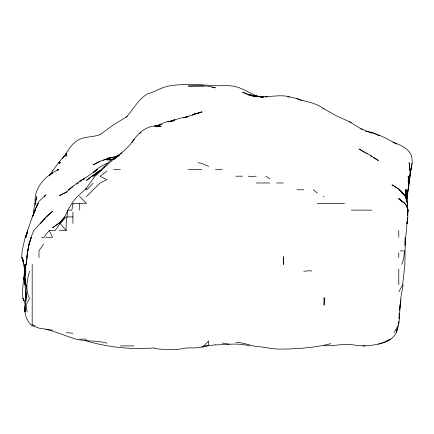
<?xml version="1.0" encoding="UTF-8"?>
<svg xmlns="http://www.w3.org/2000/svg" width="434" height="434" viewBox="0 0 434 434"><rect width="100%" height="100%" fill="white"/><g stroke="black" fill="none" stroke-linecap="round" stroke-linejoin="round"><path stroke-width="0.65" d="M405.144 242.845L405.28 237.289L404.873 264.442L402.644 284.807L398.781 291.832M407.152 202.727L405.568 196.119L398.781 189.034L391.989 184.781L399.698 189.767L405.568 196.553L407.13 202.727L407.184 196.553M25.818 299.004L25.796 301.473C26.176 293.628 24.45 285.86 25.199 278.02L25.047 284.807L24.635 278.02L25.346 271.234L25.112 274.321M405.871 192.235L405.915 189.767L406.17 196.553L405.568 189.767L406.376 199.64L407.803 189.767L407.304 192.853M405.166 244.076L405.139 245.313L405.28 237.289M408.182 177.425L408.204 176.188L408.752 182.98L408.112 189.767L406.278 199.64M25.769 301.473L25.828 298.386M33.575 215.069L33.668 210.132L35.138 203.345L35.192 204.577M26.257 293.449L26.149 298.386L26.002 291.599L26.398 284.807M407.683 215.687L407.716 214.456M407.743 213.219L407.814 210.132L407.738 211.987M399.226 313.202L399.085 318.751L401.011 298.386M407.314 213.837L407.434 210.132L407.857 216.924L407.097 223.711L407.238 221.861M407.304 207.664L407.466 203.345L407.651 209.513M407.58 215.687L407.635 214.456M409.918 170.633L409.099 162.614C411.633 175.325 408.096 188.21 406.691 200.877M407.304 208.9L407.64 203.345L405.568 196.553L399.568 189.767L401.2 191.855M23.203 261.355L21.7 257.655L22.123 250.868L25.194 237.289L27.678 231.647M405.155 243.458L407.569 217.537L407.342 219.392M24.971 276.17L24.83 278.02L25.031 271.234L26.724 260.742M408.177 181.743L408.606 176.188L408.161 180.511M407.331 220.624L407.564 217.537M405.991 194.085L406.332 189.767L406.007 193.472M26.235 292.218L25.026 305.178L24.998 311.965L25.237 305.178C23.924 312.724 26.007 320.449 31.948 325.543M24.136 300.605L22.877 298.386L22.367 291.599L24.499 271.234L25.731 264.442L25.21 269.297M407.651 215.687L408.199 210.132L405.568 204.072L398.781 198.913L404.786 203.345L398.781 198.55L402.177 201.604M121.965 152.763L113.648 158.99L95.068 176.188L85.216 189.767L86.496 188.389L77.377 196.553L72.917 201.631L67.791 210.132L66.131 223.711L66.131 230.497L59.339 230.497M406.88 223.092L407.027 221.861M408.893 182.98L408.611 184.211L411.503 166.314L408.622 184.83M398.781 324.285L399.361 318.751L399.28 313.202M406.604 200.877L406.756 199.64M408.172 187.917L408.351 186.68M406.398 197.79L406.582 196.553M403.175 284.807L400.723 298.386M25.394 271.928L24.337 278.02L25.394 271.234L24.635 278.02L25.394 285.93M409.457 177.425L409.653 176.188M406.902 195.322L407.103 194.085M26.675 261.355L26.17 264.442L27.597 250.868L29.062 244.076L30.955 237.289L33.857 230.497L46.112 216.924L52.552 211.19L46.579 216.924M406.191 199.64L406.701 196.553M411.177 169.401L412.3 162.614L411.654 155.822C407.927 147.799 400.609 145.054 392.819 142.243M72.917 203.345L71.898 210.132L67.791 210.132L64.699 216.924L59.339 223.711L64.775 216.924L59.339 222.837L52.552 227.709L58.444 223.711L61.194 221.128M24.337 278.02L25.394 271.868M26.946 259.505L27.168 258.273M398.781 321.334L398.016 325.543L394.256 332.33M34.384 212.6L34.866 210.132L34.319 212.6M397.403 328.012C395.428 343.055 377.065 344.802 364.994 345.909L358.045 345.594L351.258 344.563L344.466 344.341L330.892 345.708L324.1 345.8M24.103 279.87L23.892 278.02L25.394 270.876M397.088 329.243L396.41 332.33L398.564 325.543M29.539 271.234C26.957 280.293 25.183 289.489 29.528 298.386L25.997 305.178L27.141 311.965M401.938 264.442L403.826 257.655L404.466 250.868L400.278 250.868M35.083 210.132L37.753 203.345L38.973 201.419L45.765 194.937L44.463 196.553M27.678 231.734L25.394 237.289L27.803 230.497L25.942 237.289L27.613 230.497L32.187 217.309L35.376 210.132L32.425 216.924L34.704 210.132L38.273 203.345L36.413 207.306M49.932 175.086L52.552 170.676M57.576 170.443L58.275 169.401L57.456 170.372M43.606 244.076L38.973 250.868L38.973 257.557M58.606 162.614L59.339 163.591L60.31 162.614L58.606 162.614L52.552 171.05M62.518 158.432C66.879 153.164 69.543 146.388 75.163 142.243C82.156 135.853 91.834 137.746 100.075 134.648M43.856 219.729L45.765 217.239L40.329 223.711L41.235 222.745M41.404 237.289L44.311 237.289L45.765 234.61L49.275 230.497L55.129 230.497L59.339 224.557L66.131 216.924M57.592 170.372L58.433 169.401L52.552 172.737L49.221 175.423M59.339 163.591L59.339 161.746L64.498 155.822L66.131 156.164L66.131 153.359L66.456 155.822L66.131 155.822M193.857 114.614L195.116 113.193L193.765 114.614M126.185 117.272C133.233 109.498 138.186 99.359 147.593 93.815C154.683 92.024 160.797 87.755 167.958 86.192C174.663 84.82 181.515 84.701 188.329 84.375C197.399 84.218 206.443 85.189 215.481 85.829C222.289 85.569 229.174 85.086 235.846 86.784C245.818 88.97 253.787 97.097 264.235 97.129M93.283 183.083L86.496 190.054M203.861 345.909L208.694 340.972L208.694 345.708L203.861 345.909C197.139 349.647 188.774 346.549 181.537 348.849C172.526 350.363 163.412 349.365 154.385 348.621M104.122 167.101L105.033 166.179M93.283 172.808C97.075 168.11 102.413 165.403 107.865 163.113M86.496 196.553L100.075 182.98L106.862 179.741L100.075 176.188L106.862 171.175M77.187 183.924L78.136 182.98L77.187 183.832M193.776 114.647L195.116 113.312L193.765 114.647M100.075 171.18L101.865 169.401M44.284 196.553L45.765 195.126M94.666 171.533L96.966 169.401L93.283 172.586L97.276 169.401L87.896 176.188L79.704 181.276L72.917 186.305L66.131 192.181L59.339 195.642L65.561 192.658M72.917 204.018L73.693 203.345L86.496 203.345L79.704 196.553M92.019 176.188L100.075 170.253L86.496 180.408L93.283 175.108M159.647 125.138C163.889 121.791 169.591 121.281 174.75 120.554L171.045 121.276M117.912 156.235L113.648 159.5C120.912 153.332 128.654 147.473 134.019 139.45L132.169 142.243C138.017 132.43 148.981 123.348 161.171 126.717L154.998 126.191M159.647 125.171L161.171 124.005L157.775 125.589M100.075 134.556L113.648 124.759L127.227 116.437M49.34 175.39L52.552 172.998C42.141 179.096 33.575 190.83 35.279 203.345L36.841 196.553L34.953 203.345L35.04 204.577M98.507 172.336L93.283 176.188C102.413 170.307 107.903 160.146 118.222 155.822L113.648 158.567L119.415 154.916M118.444 155.822L113.648 159.05L118.292 155.822M113.648 159.05L118.428 155.822M83.1 179.421L84.234 178.77M66.131 192.387L67.286 191.73M83.1 179.481L84.234 178.846M385.202 341.829L390.372 339.122L385.202 341.818L378.41 344.064M100.075 161.394L93.283 164.909C101.171 159.218 111.104 158.524 119.849 154.77M172.623 120.815L174.75 119.757L181.537 117.902L188.329 116.643L183.392 117.842M172.32 120.983L174.75 119.784L168.576 121.688M158.084 125.752L161.171 124.569L154.385 126.137M195.734 113.947L201.902 111.739M103.156 160.341L106.243 159.294M195.734 113.968L201.902 112.048L195.116 113.811L192.512 115.091L195.116 114.099L183.392 117.744M106.862 159.083L113.648 157.097L106.862 158.356L112.417 157.585M201.902 347.309L207.712 345.909M330.892 343.652C315.344 347.558 299.357 348.833 283.369 349.061C274.136 349.69 265.337 346.902 256.212 346.516C249.382 345.274 242.894 342.383 235.846 342.355M168.576 121.759L169.813 121.52M208.694 345.708L215.481 344.802M249.886 345.909L249.425 345.865C238.19 342.762 226.873 344.639 215.481 344.932M265.472 97.01L267.322 96.825M154.385 347.878C131.692 349.82 108.354 347.357 86.496 340.961M303.735 271.234L310.527 270.686L311.764 271.234M256.212 176.188L249.425 176.562L248.302 176.188M396.432 143.99L385.202 137.806L379.869 135.457L378.41 135.457L371.623 132.316L365.45 131.225M113.648 169.401L120.44 169.401M188.329 169.401L201.902 169.401M215.481 169.401L222.273 169.401M235.846 176.188L242.639 176.188M256.212 182.98L269.791 182.98M276.583 182.98L283.369 182.98M296.948 189.767L303.735 189.767M317.314 203.345L344.466 203.345M351.258 210.132L371.623 210.132M66.841 216.924L72.917 216.924M45.765 237.289L52.552 237.289L49.275 230.497M79.704 339.122L86.496 339.122M120.44 345.909L134.019 345.909M362.748 345.909L364.994 345.909M45.765 329.341C56.105 331.647 65.773 336.095 75.901 339.122C86.04 341.715 96.722 340.158 106.862 343.175M287.688 96.939L288.925 97.01M66.131 332.704L72.917 333.198M203.758 86.149L188.329 86.057C197.394 85.921 206.714 84.993 215.481 87.858L211.781 87.299M256.212 96.104L249.425 94.726L263.004 97.314L257.449 96.326C268.255 97.905 279.322 93.966 290.156 96.945M222.273 343.072L229.06 344.124M257.449 96.315L263.004 97.254M52.552 330.182L38.973 328.137L32.187 325.717M290.156 97.075L296.948 98.496L301.885 100.525M32.187 324.903L35.154 325.543M198.061 162.614L201.902 163.493L208.694 166.401M85.259 340.446L86.496 340.744M249.425 95.133L256.212 96.858L249.425 95.138L242.639 92.176L249.425 95.138L248.4 94.726M296.948 98.822C305.737 101.675 315.431 102.625 323.048 108.299M323.211 196.553L324.1 196.846M371.623 132.316L379.869 135.457M371.623 133.227L360.963 128.67M349.468 121.878L351.258 122.751M324.1 108.912L335.081 115.091M335.487 115.379L349.744 121.878L362.2 129.587M370.452 155.822L371.623 156.479M365.96 153.175L367.083 153.837M364.837 152.513L359.032 149.036L371.623 156.05L378.41 160.569L373.321 157.499M322.961 108.299L324.1 108.994M265.787 176.188L269.791 178.851M313.234 189.767L317.314 193.059M59.339 161.746L60.31 162.614M60.429 223.711L66.131 230.497M402.437 193.423L403.257 194.465M24.174 300.605L22.959 298.386L25.394 304.429M408.199 210.132L405.568 204.072M22.866 259.505L22.058 257.655L23.637 263.21M25.042 269.997L23.441 264.442L22.552 257.655L23.203 260.742M23.848 278.02L24.13 279.257M24.982 267.528L24.635 264.442L24.863 271.234M405.692 197.79L405.568 196.553L405.665 197.79M398.781 230.497L398.781 237.289M398.781 252.848L398.781 257.655M398.781 269.232L398.781 284.807M79.704 203.345L79.704 210.132M72.917 212.226L72.917 223.472M32.187 264.442L32.187 325.543M324.231 298.386L324.1 305.178L324.1 297.529L324.231 298.386M283.641 257.655L283.369 264.442L283.369 256.689L283.641 257.655M400.663 300.241L399.535 310.115L400.663 300.241M407.466 217.537L407.336 218.774L407.461 217.537M411.763 163.846L411.633 165.083L411.763 163.846M407.135 196.553L406.908 198.409L407.114 196.553M27.754 250.868L26.881 257.655L27.754 250.868M29.024 244.076L27.906 250.868L29.062 244.076L31.367 237.289L29.024 244.076M140.806 132.365L139.932 133.249L140.806 132.381M72.917 186.332L68.773 189.767L72.917 186.332M81.972 180.077L79.704 181.385L81.972 180.115M112.417 159.696L106.862 159.853L112.417 159.728M168.289 121.878L167.958 121.563L168.289 121.878M406.36 196.553L405.568 193.011L406.343 196.553"/></g></svg>
